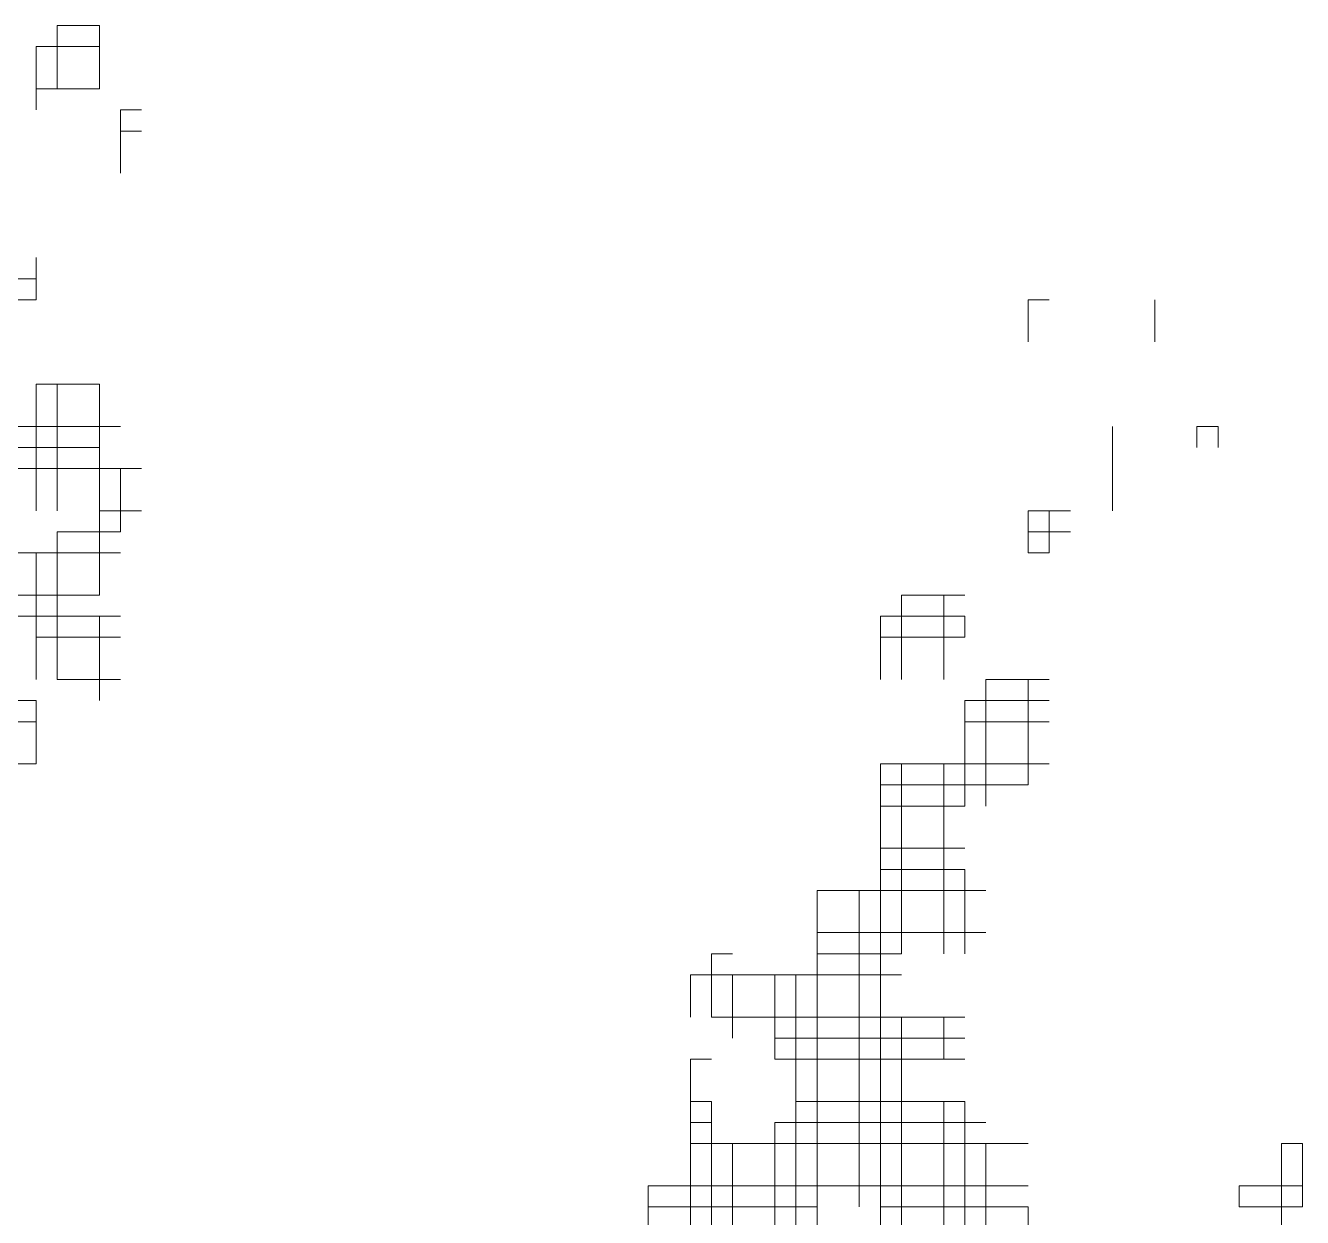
# Model space of a CAD drawing. Header units: millimetres. Extents: x 13268 to 164478, y 289082 to 363688.
# Drawn here: x 84923 to 86185, y 353353 to 354532 of the extents above; entities that cross this region are included whole.
import ezdxf

# ---------------------------------------------------------------- set-up
doc = ezdxf.new("R2010")
doc.units = ezdxf.units.MM

# ---------------------------------------------------------------- blocks, each defined once
blk = doc.blocks.new('A$C010A7659')
at = {"lineweight": 0}
for points in [[(2790.47, 3866.91), (2790.47, 3842.07)], [(2790.47, 3866.91), (2807.03, 3866.91)], [(2807.03, 3866.91), (2807.03, 3842.07)], [(2782.19, 3858.63), (2782.19, 3842.07)], [(2782.19, 3858.63), (2807.03, 3858.63)], [(2782.19, 3842.07), (2782.19, 3833.79)], [(2782.19, 3842.07), (2807.03, 3842.07)], [(2815.31, 3833.79), (2815.31, 3808.95)], [(2815.31, 3833.79), (2823.59, 3833.79)], [(2815.31, 3825.51), (2823.59, 3825.51)], [(2782.19, 3775.83), (2782.19, 3759.27)], [(2773.91, 3767.55), (2782.19, 3767.55)], [(2773.91, 3767.55), (2782.19, 3767.55)], [(2773.91, 3759.27), (2782.19, 3759.27)], [(3171.37, 3759.27), (3171.37, 3742.71)], [(3171.37, 3759.27), (3171.37, 3742.71)], [(3171.37, 3759.27), (3179.65, 3759.27)], [(3171.37, 3759.27), (3179.65, 3759.27)], [(3221.05, 3759.27), (3221.05, 3742.71)], [(2782.19, 3726.15), (2782.19, 3676.47)], [(2782.19, 3726.15), (2807.03, 3726.15)], [(2790.47, 3726.15), (2790.47, 3676.47)], [(2807.03, 3726.15), (2807.03, 3643.35)], [(2757.35, 3709.59), (2815.31, 3709.59)], [(2773.91, 3709.59), (2815.31, 3709.59)], [(2782.19, 3709.59), (2782.19, 3676.47)], [(2807.03, 3709.59), (2807.03, 3701.31)], [(3204.49, 3709.59), (3204.49, 3676.47)], [(3237.61, 3709.59), (3237.61, 3701.31)], [(3237.61, 3709.59), (3245.89, 3709.59)], [(3237.61, 3709.59), (3245.89, 3709.59)], [(3245.89, 3709.59), (3245.89, 3701.31)], [(2757.35, 3701.31), (2807.03, 3701.31)], [(2757.35, 3693.03), (2815.31, 3693.03)], [(2773.91, 3693.03), (2823.59, 3693.03)], [(2807.03, 3693.03), (2807.03, 3659.91)], [(2815.31, 3693.03), (2815.31, 3668.19)], [(2807.03, 3676.47), (2823.59, 3676.47)], [(2807.03, 3676.47), (2823.59, 3676.47)], [(3171.37, 3676.47), (3171.37, 3659.91)], [(3171.37, 3676.47), (3187.93, 3676.47)], [(3179.65, 3676.47), (3179.65, 3659.91)], [(2790.47, 3668.19), (2790.47, 3610.22)], [(2790.47, 3668.19), (2815.31, 3668.19)], [(3171.37, 3668.19), (3171.37, 3659.91)], [(3171.37, 3668.19), (3187.93, 3668.19)], [(2749.07, 3659.91), (2807.03, 3659.91)], [(2782.19, 3659.91), (2782.19, 3610.22)], [(2782.19, 3659.91), (2782.19, 3626.78)], [(2782.19, 3659.91), (2815.31, 3659.91)], [(3171.37, 3659.91), (3179.65, 3659.91)], [(2749.07, 3643.35), (2807.03, 3643.35)], [(3121.69, 3643.35), (3121.69, 3610.22)], [(3121.69, 3643.35), (3146.53, 3643.35)], [(3138.25, 3643.35), (3138.25, 3610.22)], [(2749.07, 3635.07), (2815.31, 3635.07)], [(2749.07, 3635.07), (2807.03, 3635.07)], [(2807.03, 3635.07), (2807.03, 3601.94)], [(2807.03, 3635.07), (2807.03, 3601.94)], [(3113.4, 3635.07), (3113.4, 3610.22)], [(3113.4, 3635.07), (3146.53, 3635.07)], [(3121.69, 3635.07), (3121.69, 3610.22)], [(3121.69, 3635.07), (3146.53, 3635.07)], [(3146.53, 3635.07), (3146.53, 3626.78)], [(2782.19, 3626.78), (2815.31, 3626.78)], [(3113.4, 3626.78), (3146.53, 3626.78)], [(2790.47, 3610.22), (2815.31, 3610.22)], [(2807.03, 3610.22), (2815.31, 3610.22)], [(3154.81, 3610.22), (3154.81, 3560.54)], [(3154.81, 3610.22), (3179.65, 3610.22)], [(3171.37, 3610.22), (3171.37, 3577.1)], [(3171.37, 3610.22), (3171.37, 3568.82)], [(2773.91, 3601.94), (2782.19, 3601.94)], [(2773.91, 3601.94), (2782.19, 3601.94)], [(2782.19, 3601.94), (2782.19, 3577.1)], [(3146.53, 3601.94), (3146.53, 3560.54)], [(3146.53, 3601.94), (3179.65, 3601.94)], [(3154.81, 3601.94), (3179.65, 3601.94)], [(2757.35, 3593.66), (2782.19, 3593.66)], [(3146.53, 3593.66), (3146.53, 3560.54)], [(3146.53, 3593.66), (3179.65, 3593.66)], [(2757.35, 3577.1), (2782.19, 3577.1)], [(3113.4, 3577.1), (3113.4, 3394.94)], [(3113.4, 3577.1), (3171.37, 3577.1)], [(3121.69, 3577.1), (3121.69, 3502.58)], [(3121.69, 3577.1), (3121.69, 3502.58)], [(3121.69, 3577.1), (3179.65, 3577.1)], [(3138.25, 3577.1), (3138.25, 3502.58)], [(3113.4, 3568.82), (3171.37, 3568.82)], [(3113.4, 3560.54), (3113.4, 3535.7)], [(3113.4, 3560.54), (3146.53, 3560.54)], [(3113.4, 3560.54), (3146.53, 3560.54)], [(3113.4, 3543.98), (3146.53, 3543.98)], [(3113.4, 3535.7), (3146.53, 3535.7)], [(3113.4, 3535.7), (3146.53, 3535.7)], [(3146.53, 3535.7), (3146.53, 3502.58)], [(3088.56, 3527.42), (3088.56, 3403.22)], [(3088.56, 3527.42), (3154.81, 3527.42)], [(3105.12, 3527.42), (3105.12, 3403.22)], [(3113.4, 3527.42), (3113.4, 3403.22)], [(3113.4, 3527.42), (3154.81, 3527.42)], [(3146.53, 3527.42), (3146.53, 3502.58)], [(3088.56, 3510.86), (3154.81, 3510.86)], [(3047.16, 3502.58), (3047.16, 3477.74)], [(3047.16, 3502.58), (3047.16, 3477.74)], [(3047.16, 3502.58), (3055.44, 3502.58)], [(3088.56, 3502.58), (3121.69, 3502.58)], [(3088.56, 3502.58), (3121.69, 3502.58)], [(3038.88, 3494.3), (3038.88, 3477.74)], [(3038.88, 3494.3), (3121.69, 3494.3)], [(3055.44, 3494.3), (3055.44, 3469.46)], [(3072, 3494.3), (3072, 3461.18)], [(3072, 3494.3), (3072, 3461.18)], [(3080.28, 3494.3), (3080.28, 3345.25)], [(3088.56, 3494.3), (3088.56, 3361.81)], [(3047.16, 3477.74), (3121.69, 3477.74)], [(3055.44, 3477.74), (3146.53, 3477.74)], [(3121.69, 3477.74), (3121.69, 3370.09)], [(3121.69, 3477.74), (3121.69, 3378.38)], [(3138.25, 3477.74), (3138.25, 3461.18)], [(3072, 3469.46), (3146.53, 3469.46)], [(3038.88, 3461.18), (3038.88, 3212.77)], [(3038.88, 3461.18), (3038.88, 3212.77)], [(3038.88, 3461.18), (3047.16, 3461.18)], [(3072, 3461.18), (3146.53, 3461.18)], [(3080.28, 3461.18), (3138.25, 3461.18)], [(3038.88, 3444.62), (3047.16, 3444.62)], [(3038.88, 3444.62), (3047.16, 3444.62)], [(3047.16, 3444.62), (3047.16, 3212.77)], [(3080.28, 3444.62), (3146.53, 3444.62)], [(3080.28, 3444.62), (3146.53, 3444.62)], [(3138.25, 3444.62), (3138.25, 3312.13)], [(3146.53, 3444.62), (3146.53, 3328.69)], [(3038.88, 3436.34), (3047.16, 3436.34)], [(3072, 3436.34), (3072, 3312.13)], [(3072, 3436.34), (3072, 3212.77)], [(3072, 3436.34), (3154.81, 3436.34)], [(3146.53, 3436.34), (3146.53, 3370.09)], [(3038.88, 3428.06), (3171.37, 3428.06)], [(3038.88, 3428.06), (3154.81, 3428.06)], [(3047.16, 3428.06), (3047.16, 3212.77)], [(3055.44, 3428.06), (3055.44, 3270.73)], [(3154.81, 3428.06), (3154.81, 3370.09)], [(3270.73, 3428.06), (3270.73, 3394.94)], [(3270.73, 3428.06), (3270.73, 3394.94)], [(3270.73, 3428.06), (3279.01, 3428.06)], [(3279.01, 3428.06), (3279.01, 3403.22)], [(3022.32, 3411.5), (3022.32, 3212.77)], [(3022.32, 3411.5), (3171.37, 3411.5)], [(3254.17, 3411.5), (3254.17, 3403.22)], [(3254.17, 3411.5), (3279.01, 3411.5)], [(3022.32, 3403.22), (3088.56, 3403.22)], [(3022.32, 3403.22), (3088.56, 3403.22)], [(3113.4, 3403.22), (3171.37, 3403.22)], [(3113.4, 3403.22), (3171.37, 3403.22)], [(3171.37, 3403.22), (3171.37, 3394.94)], [(3254.17, 3403.22), (3279.01, 3403.22)], [(3270.73, 3403.22), (3279.01, 3403.22)]]:
    blk.add_lwpolyline(points, dxfattribs=at)
blk = doc.blocks.new('A$C450614AE')
at = {"xscale": 1.5, "yscale": 1.5, "zscale": 1.5}
blk.add_blockref('A$C010A7659', (0, 0), dxfattribs=at)

msp = doc.modelspace()

# ---------------------------------------------------------------- block references
at = {"xscale": 1.68, "yscale": 1.68, "zscale": 1.68}
msp.add_blockref('A$C450614AE', (77922.1, 344787.3), dxfattribs=at)

doc.saveas('drawing.dxf')
